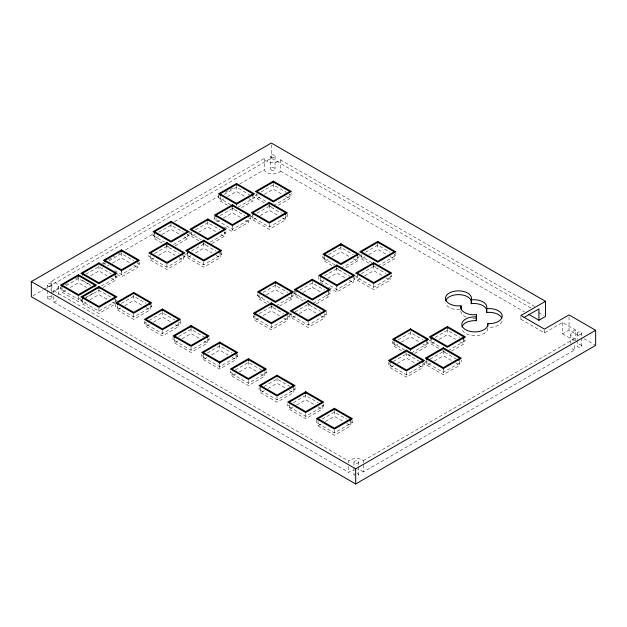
<?xml version="1.0" encoding="UTF-8"?>
<svg xmlns="http://www.w3.org/2000/svg" width="627" height="627" viewBox="0 0 627 627"><rect width="100%" height="100%" fill="white"/><g stroke="black" fill="none" stroke-linecap="round" stroke-linejoin="round"><path stroke-width="0.47" stroke-dasharray="3.13 2.35" d="M534.698 306.446L280.496 159.854A8.684 5.016 0 0 1 272.298 162.589A8.684 5.016 0 0 1 264.641 159.376L264.226 158.482L51.116 281.523L51.116 291.923M280.575 159.728L280.496 171.202A8.684 5.016 0 0 1 272.298 173.938A8.684 5.016 0 0 1 264.641 170.724L264.226 158.482M348.761 462.945L348.761 461.057L349.545 460.359A8.684 5.016 0 0 1 362.437 459.967L363.354 460.618L363.354 471.966L574.45 350.093L574.45 344.419M53.828 296.453L53.828 302.128L348.761 472.405L349.545 471.708A8.684 5.016 0 0 1 354.043 470.015M33.043 295.732L43.224 289.862M44.07 289.368L271.319 158.169L531.1 308.147M51.116 292.872L61.266 287.009M64.644 285.058L68.029 283.106M75.64 278.709L78.179 277.244M101.856 263.575L103.549 262.595M108.62 259.664L114.545 256.247M117.923 254.296L121.309 252.344M125.533 249.899L153.443 233.793M174.588 221.582L218.564 196.196M225.328 192.285L232.938 187.896M239.702 183.985L264.226 169.831M60.427 287.017L60.427 288.914L62.88 287.495M66.156 285.598L78.446 278.506L90.727 285.598M85.813 274.25L98.917 266.687L111.206 273.78M105.062 263.144L103.424 264.085L103.424 262.196M109.153 260.777L121.442 253.684L133.723 260.777M152.972 233.589L152.972 235.478L154.61 234.537M158.709 232.17L170.991 225.077L183.28 232.17M218.494 194.817L218.494 197.654L220.132 196.706M224.231 194.339L236.512 187.246L249.617 194.817M62.065 287.785L62.065 292.221L66.156 289.854M70.255 287.495L78.446 282.761L86.636 287.495M90.727 275.668L98.917 270.942L107.107 275.668M107.515 265.981L109.153 265.033M112.429 263.144L121.442 257.94L130.447 263.144M154.61 234.357L154.61 238.793L158.709 236.426M161.985 234.537L170.991 229.333L180.004 234.537M220.132 196.525L220.132 200.961L224.231 198.594M227.507 196.706L236.512 191.501L245.525 196.706M148.881 254.868L148.881 256.757L151.334 255.338M154.61 253.449L166.9 246.356L179.181 253.449M189.832 231.222L189.832 233.119L191.47 232.17M195.561 229.803L207.85 222.71L220.132 229.803M214.403 216.096L214.403 218.933L216.041 217.984M220.132 215.617L232.421 208.525L244.702 215.617M256.992 194.339L255.354 195.287L267.635 202.38M261.083 191.98L273.372 184.887L286.476 192.45M80.084 298.366L78.446 299.314L60.427 288.914M101.378 286.077L116.935 277.087L116.935 275.198M139.46 262.196L139.46 264.085L121.442 274.493L113.252 269.759M173.452 244.467L189.009 235.478L189.009 232.641M238.15 207.106L254.531 197.654L254.531 195.757M62.065 292.221L78.446 301.681L82.537 299.314M85.813 297.425L94.826 292.221M103.016 287.495L115.297 280.402L115.297 275.966M117.343 274.493L121.442 276.852L137.822 267.4L137.822 262.964M150.519 255.636L150.519 260.064L154.61 257.705M158.709 255.338L166.9 250.612L175.09 255.338M175.09 245.886L187.371 238.793L187.371 234.357M191.47 231.99L191.47 236.426L195.561 234.059M198.837 232.17L207.85 226.966L216.856 232.17M219.317 220.351L216.041 222.24L216.041 217.804M223.408 217.984L232.421 212.78L241.426 217.984M241.426 207.584L252.893 200.961L252.893 196.525M256.992 193.281L256.992 198.594L261.083 196.235M264.359 194.339L273.372 189.142L282.377 194.339M80.899 298.844L80.899 300.733L83.36 299.314M84.175 298.844L98.917 290.332L111.206 297.425M82.537 299.612L82.537 304.04L86.636 301.681M89.912 299.784L98.917 294.588L107.93 299.784M188.194 252.971L185.733 254.39L203.751 264.798L221.77 254.39L221.77 252.501M191.47 251.082L203.751 243.989L216.041 251.082M252.893 215.617L251.255 216.566L269.273 226.966L287.291 216.566L287.291 213.729M256.992 213.258L269.273 206.165L281.562 213.258M184.918 254.868L184.918 256.757L166.9 267.157L148.881 256.757M210.304 242.1L225.869 233.119L225.869 230.281M250.439 216.096L250.439 218.933L232.421 229.333L214.403 218.933M273.372 205.687L291.39 195.287L291.39 193.398M150.519 260.064L166.9 269.524L183.28 260.064L183.28 255.636M187.371 253.269L187.371 257.705L191.47 255.338M195.561 252.971L203.751 248.245L211.942 252.971M211.942 243.519L224.231 236.426L224.231 231.99M224.231 226.966L232.421 231.7L248.801 222.24L248.801 217.804M252.893 215.445L252.893 219.873L256.169 217.984M260.268 215.617L269.273 210.421L278.286 215.617M278.286 205.217L289.752 198.594L289.752 194.166M116.12 301.203L98.917 311.133L80.899 300.733M82.537 304.04L98.917 313.5L115.297 304.04L111.206 301.681M115.705 303.805L115.705 306.642L117.343 305.702M121.442 303.335L133.723 296.242L146.013 303.335M117.343 305.521L117.343 309.957L121.442 307.591M124.718 305.702L133.723 300.498L142.737 305.702M187.371 257.705L203.751 267.157L220.132 257.705L220.132 253.269M252.893 219.873L269.273 229.333L285.653 219.873L285.653 215.445M151.742 304.753L151.742 306.642L133.723 317.043L115.705 306.642M117.343 309.957L133.723 319.409L150.104 309.957L150.104 305.521M144.375 321.298L144.375 323.195L146.013 322.247M149.289 320.358L162.393 312.787L174.674 319.88M146.013 322.074L146.013 326.502L149.289 324.614M153.38 322.247L162.393 317.043L171.398 322.247M180.411 320.358L180.411 323.195L162.393 333.595L144.375 323.195M146.013 326.502L162.393 335.962L178.773 326.502L178.773 322.074M173.036 336.903L173.036 339.74L174.674 338.799M178.773 336.433L191.055 329.34L204.159 336.903M174.674 338.619L174.674 343.055L177.95 341.159M182.049 338.799L191.055 333.595L200.068 338.799M257.399 293.875L257.399 295.772L259.037 294.823M263.128 292.456L275.418 285.363L287.699 292.456M322.921 256.051L322.921 257.94L324.559 256.992M328.65 254.633L340.939 247.54L353.22 254.633M259.037 294.643L259.037 299.079L262.313 297.19M266.404 294.823L275.418 289.619L284.423 294.823M324.559 256.819L324.559 261.247L328.65 258.888M331.926 256.992L340.939 251.795L349.944 256.992M209.073 337.851L209.073 339.74L191.055 350.148L173.036 339.74M174.674 343.055L191.055 352.507L207.435 343.055L207.435 338.619M253.3 315.154L253.3 317.043L255.761 315.624M259.037 313.735L271.319 306.642L283.608 313.735M294.251 290.567L294.251 293.405L295.889 292.456M299.988 290.097L312.27 283.004L324.559 290.097M318.822 276.382L318.822 279.219L320.46 278.27M324.559 275.911L336.84 268.818L349.944 276.382M359.773 253.684L359.773 255.573L361.411 254.633M365.51 252.266L377.791 245.173L390.08 252.266M276.233 305.702L293.436 295.772L293.436 292.934M340.939 268.34L358.957 257.94L358.957 256.051M254.938 315.922L254.938 320.358L259.037 317.991M263.128 315.624L271.319 310.898L279.509 315.624M279.509 306.172L291.798 299.079L291.798 294.643M295.889 292.284L295.889 296.712L299.165 294.823M303.264 292.456L312.27 287.26L321.283 292.456M320.46 278.098L320.46 282.526L324.559 280.167M327.835 278.27L336.84 273.074L345.853 278.27M345.853 267.87L357.319 261.247L357.319 256.819M361.411 254.452L361.411 258.888L365.51 256.521M368.786 254.633L377.791 249.428L386.804 254.633M201.706 354.404L201.706 356.293L204.159 354.874M207.435 352.985L219.724 345.892L232.006 352.985M203.344 355.172L203.344 359.6L207.435 357.241M211.534 354.874L219.724 350.148L227.915 354.874M290.16 312.787L290.16 314.683L291.798 313.735M295.074 311.846L308.178 304.283L320.46 311.368M357.319 275.911L355.681 276.852L373.7 287.26L391.718 276.852L391.718 274.963M361.411 273.544L373.7 266.451L385.981 273.544M289.337 314.205L289.337 317.043L271.319 327.451L253.3 317.043M313.092 303.335L330.288 293.405L330.288 290.567M354.858 277.33L354.858 279.219L336.84 289.619L318.822 279.219M377.791 265.981L395.809 255.573L395.809 252.736M254.938 320.358L271.319 329.81L287.699 320.358L287.699 315.922M291.798 313.563L291.798 317.991L295.889 315.624M299.165 313.735L308.178 308.539L317.184 313.735M316.369 303.805L328.65 296.712L328.65 292.284M328.65 287.26L336.84 291.986L353.22 282.526L353.22 278.098M357.319 274.845L357.319 280.167L361.411 277.8M364.687 275.911L373.7 270.707L382.705 275.911M382.705 265.503L394.171 258.888L394.171 254.452M237.743 354.404L237.743 356.293L219.724 366.693L201.706 356.293M203.344 359.6L219.724 369.06L236.105 359.6L236.105 355.172M326.197 311.846L326.197 314.683L308.178 325.084L290.16 314.683M291.798 317.991L308.178 327.451L324.559 317.991L324.559 313.563M357.319 280.167L373.7 289.619L390.08 280.167L390.08 275.731M230.368 370.949L230.368 372.846L232.006 371.897M235.282 370.008L248.386 362.437L261.49 370.008M232.006 372.61L232.006 376.153L236.105 373.786M239.381 371.897L248.386 366.693L257.399 371.897M266.404 370.949L266.404 372.846L248.386 383.246L230.368 372.846M232.006 376.153L248.386 385.613L264.766 376.153L264.766 372.61M259.037 387.502L259.037 389.391L260.675 388.45M263.951 386.553L277.056 378.99L290.16 386.553M260.675 388.27L260.675 392.706L264.766 390.339M268.042 388.45L277.056 383.246L286.061 388.45M295.074 387.502L295.074 389.391L277.056 399.799L259.037 389.391M260.675 392.706L277.056 402.158L293.436 392.706L293.436 388.27M392.533 341.159L392.533 343.055L394.994 341.637M398.27 339.74L410.552 332.647L422.841 339.74M287.699 404.054L287.699 405.943L289.337 404.995M293.436 402.636L305.717 395.543L318.007 402.636M394.171 341.927L394.171 346.363L398.27 343.996M401.546 342.107L410.552 336.903L419.565 342.107M289.337 404.823L289.337 409.251L293.436 406.892M296.712 404.995L305.717 399.799L314.73 404.995M388.442 362.437L388.442 364.334L390.08 363.386M393.356 361.497L406.461 353.926L419.565 361.497M431.846 339.27L429.393 340.688L440.859 347.311M435.122 337.381L447.412 330.288L459.693 337.381M411.375 352.985L428.57 343.055L428.57 341.159M323.736 404.054L323.736 405.943L305.717 416.344L287.699 405.943M390.08 363.205L390.08 367.641L394.171 365.275M397.447 363.386L406.461 358.182L415.466 363.386M414.651 353.456L426.932 346.363L426.932 341.927M431.031 339.568L431.031 343.996L435.122 341.637M439.221 339.27L447.412 334.544L455.602 339.27M289.337 409.251L305.717 418.711L322.098 409.251L322.098 404.823M316.369 419.659L316.369 422.496L318.007 421.548M322.098 419.181L334.387 412.088L346.668 419.181M426.932 361.019L425.294 361.967L443.313 372.367L461.331 361.967L461.331 360.078M430.208 359.13L443.313 351.567L456.417 359.13M318.007 420.482L318.007 425.804L322.098 423.437M325.374 421.548L334.387 416.344L343.392 421.548M424.479 362.437L424.479 364.334L406.461 374.734L388.442 364.334M448.227 350.618L465.43 340.688L465.43 338.799M390.08 367.641L406.461 377.101L422.841 367.641L422.841 363.205M426.932 360.846L426.932 365.275L431.031 362.915M434.307 361.019L443.313 355.822L452.326 361.019M451.503 351.089L463.792 343.996L463.792 339.568M520.912 316.455L520.912 319.292L522.55 318.344M352.405 420.599L352.405 422.496L334.387 432.896L316.369 422.496M318.007 425.804L334.387 435.263L350.767 425.804L350.767 420.482M426.932 365.275L443.313 374.734L459.693 365.275L459.693 360.846M520.912 319.292L544.463 332.89L562.482 322.482L575.751 330.147L575.751 340.547M562.482 322.482L562.482 333.83L569.034 330.053L580.68 336.77M363.354 460.618L574.45 338.745L574.45 340.633M53.828 292.668L53.828 290.779L54.306 290.638A8.684 5.016 0 0 0 58.154 285.646A8.684 5.016 0 0 0 51.822 281.586L51.116 281.523M53.828 302.128L54.306 301.987A8.684 5.016 0 0 0 58.154 298.562M575.751 330.147L575.32 330.257A8.684 5.016 0 0 0 573.501 338.298L574.45 338.745M574.45 350.093L573.501 349.647A8.684 5.016 0 0 1 570.789 346.143M538.718 312.544L543.789 315.475M584.003 338.698L594.819 344.936M280.575 171.077L524.533 311.925M562.482 333.83L574.92 341.017M289.752 194.339L291.39 195.287M394.171 254.633L395.809 255.573M285.653 196.235L289.752 198.594M390.08 256.521L394.171 258.888M359.773 255.573L372.062 262.666M256.992 198.594L264.359 202.85M268.458 205.217L273.372 208.054M361.411 258.888L368.786 263.144M372.877 265.503L377.791 268.34M252.893 196.706L254.531 197.654M285.653 215.617L287.291 216.566M357.319 256.992L358.957 257.94M390.08 275.911L391.718 276.852M248.801 198.594L252.893 200.961M282.377 217.984L285.653 219.873M353.22 258.888L357.319 261.247M385.981 277.8L390.08 280.167M218.494 197.654L230.783 204.747M322.921 257.94L335.202 265.033M462.969 339.27L465.43 340.688M220.132 200.961L227.507 205.217M231.598 207.584L236.512 210.421M324.559 261.247L331.926 265.503M336.025 267.87L340.939 270.707M248.801 217.984L250.439 218.933M353.22 278.27L354.858 279.219M459.693 341.637L463.792 343.996M245.525 220.351L248.801 222.24M349.129 280.167L353.22 282.526M431.031 343.996L439.221 348.73M442.497 350.618L447.412 353.456M426.117 341.637L428.57 343.055M457.24 359.6L461.331 361.967M320.46 282.526L325.374 285.363M422.841 343.996L426.932 346.363M455.602 362.915L459.693 365.275M224.231 232.17L225.869 233.119M328.65 292.456L330.288 293.405M220.955 234.537L224.231 236.426M325.374 294.823L328.65 296.712M392.533 343.055L404.823 350.148M394.171 346.363L402.362 351.089M403.185 351.567L410.552 355.822M422.841 363.386L424.479 364.334M189.832 233.119L201.298 239.733M294.251 293.405L305.717 300.027M418.742 365.275L422.841 367.641M191.47 236.426L199.66 241.152M202.936 243.049L207.85 245.886M295.889 296.712L304.079 301.446M307.355 303.335L312.27 306.172M187.371 234.537L189.009 235.478M219.317 252.971L221.77 254.39M291.798 294.823L293.436 295.772M324.559 313.735L326.197 314.683M184.095 236.896L187.371 238.793M216.041 255.338L220.132 257.705M288.522 297.19L291.798 299.079M320.46 315.624L324.559 317.991M152.972 235.478L164.439 242.1M257.399 295.772L268.865 302.386M154.61 238.793L162.801 243.519M166.077 245.408L170.991 248.245M259.037 299.079L267.227 303.805M270.503 305.702L275.418 308.539M182.457 255.338L184.918 256.757M286.884 315.624L289.337 317.043M179.181 257.705L183.28 260.064M283.608 317.991L287.699 320.358M137.822 263.144L139.46 264.085M133.723 265.033L137.822 267.4M114.482 275.668L116.935 277.087M111.206 278.035L115.297 280.402M150.104 305.702L151.742 306.642M178.773 322.247L180.411 323.195M207.435 338.799L209.073 339.74M235.282 354.874L237.743 356.293M264.766 371.897L266.404 372.846M293.436 388.45L295.074 389.391M322.098 404.995L323.736 405.943M349.944 421.078L352.405 422.496M146.013 307.591L150.104 309.957M175.497 324.614L178.773 326.502M204.159 341.159L207.435 343.055M232.006 357.241L236.105 359.6M260.675 373.786L264.766 376.153M289.337 390.339L293.436 392.706M318.007 406.892L322.098 409.251M346.668 423.437L350.767 425.804M82.537 280.402L90.727 285.128M114.482 299.314L116.935 300.733M53.828 290.779L348.761 461.057M363.354 471.966L362.437 471.316A8.684 5.016 0 0 0 357.649 469.905M581.785 333.313A2.32 1.34 0 0 1 578.212 334.363A2.32 1.34 0 0 1 578.423 332.051A2.32 1.34 0 0 1 581.785 333.313L581.785 336.958M581.785 337.875L581.785 346.08A2.32 1.34 0 0 1 578.212 347.131A2.32 1.34 0 0 1 578.423 344.819A2.32 1.34 0 0 1 581.785 346.08M577.161 333.172L577.161 339.552M577.161 340.469L577.161 345.939M570.789 334.794L570.789 345.203M569.034 316.807L569.034 330.053M544.463 330.053L544.463 332.89M447.412 329.222L447.412 334.544M443.313 350.501L443.313 355.822M443.313 369.53L443.313 374.734M410.552 331.589L410.552 336.903M406.461 352.868L406.461 358.182M406.461 371.897L406.461 377.101M377.791 244.107L377.791 249.428M373.7 265.386L373.7 270.707M373.7 284.297L373.7 289.619M358.613 462.091A2.32 1.34 0 0 1 355.133 463.251A2.32 1.34 0 0 1 355.133 460.939A2.32 1.34 0 0 1 358.613 462.091L358.613 465.743M358.613 466.653L358.613 474.858A2.32 1.34 0 0 1 356.896 476.152M353.981 462.091L353.981 466.653M353.981 467.562L353.981 474.858M348.761 466.731L348.761 472.405M340.939 246.474L340.939 251.795M336.84 267.753L336.84 273.074M336.84 287.55L336.84 291.986M334.387 411.022L334.387 416.344M334.387 429.942L334.387 435.263M312.27 281.053L312.27 287.26M308.178 303.217L308.178 308.539M308.178 322.129L308.178 327.451M305.717 394.477L305.717 399.799M305.717 413.389L305.717 418.711M277.056 377.924L277.056 383.246M277.056 396.844L277.056 402.158M275.418 284.297L275.418 289.619M275.073 156.154L275.073 168.922M273.372 183.821L273.372 189.142M271.319 144.931L271.319 158.169M271.319 305.576L271.319 310.898M271.319 324.496L271.319 329.81M270.441 156.154L270.441 168.922M269.273 205.1L269.273 210.421M269.273 224.011L269.273 229.333M248.386 361.379L248.386 366.693M248.386 380.291L248.386 385.613M236.512 186.188L236.512 191.501M232.421 207.466L232.421 212.78M232.421 227.264L232.421 231.7M219.724 344.826L219.724 350.148M219.724 364.624L219.724 369.06M207.85 221.644L207.85 226.966M203.751 242.923L203.751 248.245M203.751 261.843L203.751 267.157M191.055 328.274L191.055 333.595M191.055 347.193L191.055 352.507M170.991 224.011L170.991 229.333M166.9 245.29L166.9 250.612M166.9 264.202L166.9 269.524M162.393 311.729L162.393 317.043M162.393 330.641L162.393 335.962M133.723 295.176L133.723 300.498M133.723 314.088L133.723 319.409M121.442 252.618L121.442 257.94M121.442 271.538L121.442 276.852M115.297 299.612L115.297 301.383M105.062 262.964L105.062 264.735M98.917 265.621L98.917 270.942M98.917 289.266L98.917 294.588M98.917 308.178L98.917 313.5M78.446 277.447L78.446 282.761M78.446 296.359L78.446 301.681M58.248 286.163L58.248 297.512M51.892 284.987L51.892 291.375M51.892 295.019L51.892 297.754M47.26 285.034L47.26 289.596M47.26 290.505L47.26 297.801M356.896 473.573A2.32 1.34 0 0 1 358.613 474.858M354.286 475.532A2.32 1.34 0 0 1 354.286 474.192M487.877 328.156A13.034 7.524 0 0 1 474.843 335.68A13.034 7.524 0 0 1 461.817 328.156M502.047 321.063A13.034 7.524 0 0 1 489.178 327.404M459.826 309.636A13.034 7.524 0 0 1 445.593 303.327M475.862 318.445A13.026 7.524 0 0 1 470.446 318.281M466.167 317.105A13.026 7.524 0 0 1 460.79 311.016M47.965 298.742A2.32 1.34 0 0 0 51.822 298.099A2.32 1.34 0 0 0 48.937 296.493A2.32 1.34 0 0 0 47.965 298.742M271.115 169.87A2.32 1.34 0 0 0 274.994 169.274A2.32 1.34 0 0 0 272.157 167.636A2.32 1.34 0 0 0 271.115 169.87M47.965 285.975A2.32 1.34 0 0 0 51.822 285.332A2.32 1.34 0 0 0 48.937 283.725A2.32 1.34 0 0 0 47.965 285.975M271.115 157.103A2.32 1.34 0 0 0 274.994 156.507A2.32 1.34 0 0 0 272.157 154.869A2.32 1.34 0 0 0 271.115 157.103"/><path stroke-width="0.94" d="M501.569 317.56A13.034 7.524 0 0 0 487.14 312.45L486.693 312.191A13.026 7.524 0 0 0 471.786 303.586L471.19 303.672L471.332 299.549A13.034 7.524 0 0 0 459.144 290.857A13.034 7.524 0 0 0 445.452 298.765A13.034 7.524 0 0 0 460.5 305.796L460.955 306.054A13.026 7.524 0 0 0 475.862 314.668L476.449 314.582L476.308 318.704M471.19 303.672L471.332 303.327A13.034 7.524 0 0 0 460.5 294.721A13.034 7.524 0 0 0 445.593 300.976M476.449 314.582L476.261 320.703L474.843 320.632A13.034 7.524 0 0 0 461.974 326.98M486.552 312.536L486.693 308.413A13.026 7.524 0 0 0 471.786 299.808L471.19 299.886M545.482 301.321L520.912 315.506L544.463 329.104L569.034 314.919L595.65 330.288L595.65 345.414L355.681 483.966L31.35 296.712L31.35 281.586L271.319 143.034L545.482 301.321L545.482 316.455L538.93 320.24L528.765 314.37M78.446 274.728L60.427 285.128L78.446 295.529L96.464 285.128L78.446 274.728L78.446 276.617M121.442 249.899L103.424 260.307L121.442 270.707L139.46 260.307L121.442 249.899L121.442 251.795M170.991 221.292L152.972 231.7L170.991 242.1L189.009 231.7L170.991 221.292L170.991 223.188M236.512 183.468L218.494 193.868L236.512 204.269L254.531 193.868L236.512 183.468L236.512 185.357M62.065 286.9L62.065 285.128L78.446 275.668L94.826 285.128L94.826 286.9M82.537 275.081L82.537 273.309L98.917 263.849L115.297 273.309L115.297 275.081M105.062 262.078L105.062 260.307L121.442 250.847L137.822 260.307L137.822 262.078M154.61 231.7L170.991 222.24L187.371 231.7L170.991 241.152L154.61 231.7L154.61 233.471M220.132 195.64L220.132 193.868L236.512 184.409L252.893 193.868L252.893 195.64M166.9 242.571L148.881 252.971L166.9 263.379L184.918 252.971L166.9 242.571L166.9 244.467M207.85 218.933L189.832 229.333L207.85 239.733L225.869 229.333L207.85 218.933L207.85 220.822M232.421 204.747L214.403 215.147L232.421 225.548L250.439 215.147L232.421 204.747L232.421 206.636M273.372 181.101L255.354 191.501L273.372 201.91L291.39 191.501L273.372 181.101L273.372 182.99M94.826 285.128L78.446 294.588L62.065 285.128M115.297 273.309L98.917 282.761L82.537 273.309M105.062 260.307L121.442 269.759L137.822 260.307M216.041 216.918L216.041 215.147L232.421 205.687L248.801 215.147L248.801 216.918M220.132 193.868L236.512 203.328L252.893 193.868M98.917 286.547L80.899 296.947L98.917 307.355L116.935 296.947L98.917 286.547L98.917 288.436M82.537 296.947L98.917 287.495L115.297 296.947L98.917 306.407L82.537 296.947L82.537 298.726M203.751 240.212L185.733 250.612L203.751 261.012L221.77 250.612L203.751 240.212L203.751 242.1M269.273 202.38L251.255 212.78L269.273 223.188L287.291 212.78L269.273 202.38L269.273 204.269M187.371 252.383L187.371 250.612L203.751 241.152L220.132 250.612L220.132 252.383M216.041 215.147L232.421 224.607L248.801 215.147M252.893 214.552L252.893 212.78L269.273 203.328L285.653 212.78L285.653 214.552M117.343 304.636L117.343 302.865L133.723 293.405L150.104 302.865L150.104 304.636M220.132 250.612L203.751 260.064L187.371 250.612M285.653 212.78L269.273 222.24L252.893 212.78M150.104 302.865L133.723 312.317L117.343 302.865M162.393 309.009L144.375 319.409L162.393 329.81L180.411 319.409L162.393 309.009L162.393 310.898M191.055 325.554L173.036 335.962L191.055 346.363L209.073 335.962L191.055 325.554L191.055 327.451M174.674 337.734L174.674 335.962L191.055 326.502L207.435 335.962L207.435 337.734M275.418 281.586L257.399 291.986L275.418 302.386L293.436 291.986L275.418 281.586L275.418 283.475M340.939 243.754L322.921 254.154L340.939 264.563L358.957 254.154L340.939 243.754L340.939 245.643M324.559 255.934L324.559 254.154L340.939 244.702L357.319 254.154L357.319 255.934M207.435 335.962L191.055 345.414L174.674 335.962M271.319 302.865L253.3 313.265L271.319 323.665L289.337 313.265L271.319 302.865L271.319 304.753M336.84 265.033L318.822 275.433L336.84 285.841L354.858 275.433L336.84 265.033L336.84 266.922M377.791 241.387L359.773 251.795L377.791 262.196L395.809 251.795L377.791 241.387L377.791 243.284M254.938 313.265L271.319 303.805L287.699 313.265L271.319 322.717L254.938 313.265L254.938 315.036M291.798 291.986L275.418 301.446L259.037 291.986L275.418 282.526L291.798 291.986L291.798 293.757M295.889 291.39L295.889 289.619L312.27 280.167L328.65 289.619L328.65 291.39M320.46 277.212L320.46 275.433L336.84 265.981L353.22 275.433L353.22 277.212M357.319 254.154L340.939 263.614L324.559 254.154M219.724 342.107L201.706 352.507L219.724 362.915L237.743 352.507L219.724 342.107L219.724 343.996M203.344 354.286L203.344 352.507L219.724 343.055L236.105 352.507L236.105 354.286M373.7 262.666L355.681 273.074L373.7 283.475L391.718 273.074L373.7 262.666L373.7 264.563M328.65 289.619L312.27 299.079L295.889 289.619M320.46 275.433L336.84 284.893L353.22 275.433M203.344 352.507L219.724 361.967L236.105 352.507M248.386 358.66L230.368 369.06L248.386 379.46L266.404 369.06L248.386 358.66L248.386 360.549M264.766 369.06L248.386 378.52L232.006 369.06L248.386 359.6L264.766 369.06L264.766 370.831M260.675 387.384L260.675 385.613L277.056 376.153L293.436 385.613L293.436 387.384M293.436 385.613L277.056 395.065L260.675 385.613M394.171 341.041L394.171 339.27L410.552 329.81L426.932 339.27L426.932 341.041M305.717 391.757L287.699 402.158L305.717 412.566L323.736 402.158L305.717 391.757L305.717 393.646M447.412 326.502L429.393 336.903L447.412 347.311L465.43 336.903L447.412 326.502L447.412 328.391M390.08 362.32L390.08 360.549L406.461 351.089L422.841 360.549L422.841 362.32M394.171 339.27L410.552 348.73L426.932 339.27M431.031 338.682L431.031 336.903L447.412 327.451L463.792 336.903L463.792 338.682M334.387 408.31L316.369 418.711L334.387 429.111L352.405 418.711L334.387 408.31L334.387 410.199M422.841 360.549L406.461 370.008L390.08 360.549M426.932 359.961L426.932 358.182L443.313 348.73L459.693 358.182L459.693 359.961M463.792 336.903L447.412 346.363L431.031 336.903M524.188 317.403L538.93 308.892L538.93 320.24M350.767 418.711L334.387 428.17L318.007 418.711L334.387 409.251L350.767 418.711L350.767 420.482M426.932 358.182L443.313 367.641L459.693 358.182M31.35 281.586L355.681 468.831L595.65 330.288M486.552 308.75L487.14 308.672A13.034 7.524 0 0 1 502.172 315.514A13.034 7.524 0 0 1 489.178 323.626L487.767 323.556L487.767 326.393M476.261 316.917L474.843 316.854A13.034 7.524 0 0 0 461.817 324.378A13.034 7.524 0 0 0 474.843 331.902A13.034 7.524 0 0 0 487.877 324.378L487.767 323.556M476.152 319.88L476.261 320.703M461.096 305.717L461.096 309.503M443.313 367.641L443.313 369.413M410.552 348.73L410.552 350.501M355.681 468.831L355.681 483.966M336.84 284.893L336.84 286.664M236.512 203.328L236.512 205.1M232.421 224.607L232.421 226.378M219.724 361.967L219.724 363.738M121.442 269.759L121.442 271.538M98.917 262.901L80.899 273.309L98.917 283.71L116.935 273.309L98.917 262.901M166.9 243.519L150.519 252.971L166.9 262.431L183.28 252.971L166.9 243.519M207.85 219.873L191.47 229.333L207.85 238.793L224.231 229.333L207.85 219.873M273.372 182.049L256.992 191.501L273.372 200.961L289.752 191.501L273.372 182.049M133.723 292.456L115.705 302.865L133.723 313.265L151.742 302.865L133.723 292.456M162.393 309.95L146.013 319.409L162.393 328.869L178.773 319.409L162.393 309.95M312.27 279.219L294.251 289.619L312.27 300.027L330.288 289.619L312.27 279.219M377.791 242.335L361.411 251.795L377.791 261.247L394.171 251.795L377.791 242.335M308.178 300.498L290.16 310.898L308.178 321.298L326.197 310.898L308.178 300.498M308.178 301.446L291.798 310.898L308.178 320.358L324.559 310.898L308.178 301.446M373.7 263.614L357.319 273.074L373.7 282.526L390.08 273.074L373.7 263.614M277.056 375.205L259.037 385.613L277.056 396.013L295.074 385.613L277.056 375.205M410.552 328.869L392.533 339.27L410.552 349.67L428.57 339.27L410.552 328.869M305.717 392.706L289.337 402.158L305.717 411.618L322.098 402.158L305.717 392.706M406.461 350.148L388.442 360.549L406.461 370.949L424.479 360.549L406.461 350.148M443.313 347.781L425.294 358.182L443.313 368.59L461.331 358.182L443.313 347.781"/></g></svg>
